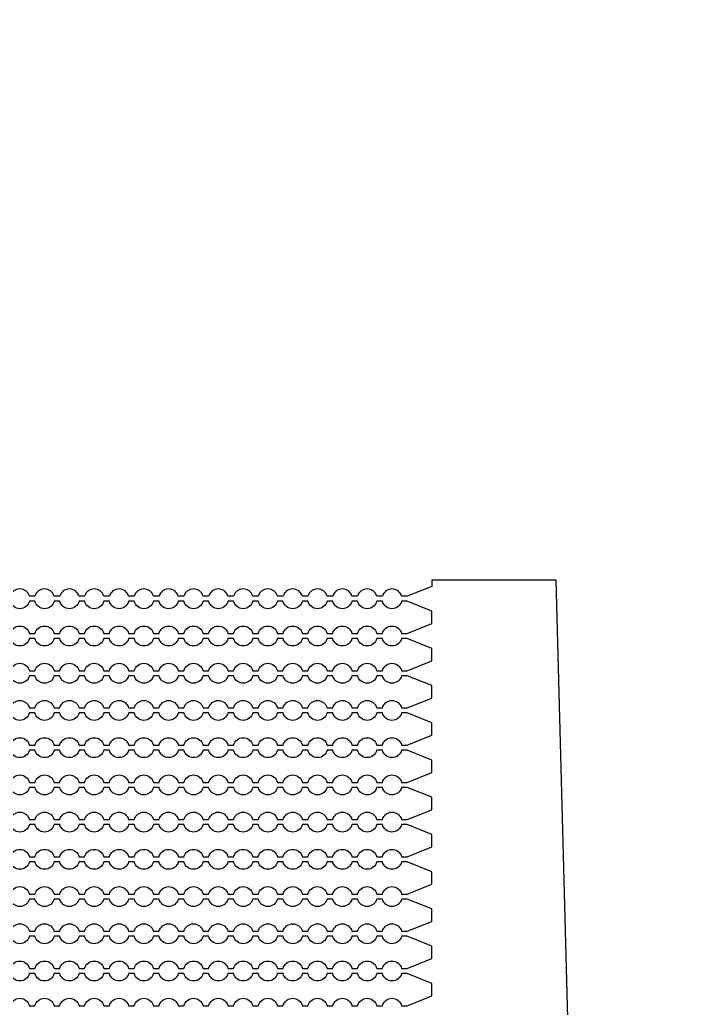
# Model space of a CAD drawing. Extents: x 4056 to 105656, y 4120 to 105720.
# Drawn here: x 69677 to 71062, y 59009 to 61001 of the extents above; entities that cross this region are included whole.
import ezdxf

# ---------------------------------------------------------------- set-up
doc = ezdxf.new("R2010")
doc.units = 13
doc.header["$MEASUREMENT"] = 0
doc.layers.add('Main Layer', color=7, linetype='Continuous', lineweight=0)

msp = doc.modelspace()

# ---------------------------------------------------------------- linework, layer by layer
for p, q in [((70507.7, 59858.9), (70457.7, 59838.9)), ((70757.7, 59871.4), (70507.7, 59871.4)), ((70507.7, 59871.4), (70507.7, 59858.9)), ((70957.7, 52421.4), (70757.7, 59871.4)), ((69707.7, 59838.9), (69696.5, 59838.9)), ((69757.7, 59838.9), (69746.5, 59838.9)), ((69807.7, 59838.9), (69796.5, 59838.9)), ((69857.7, 59838.9), (69846.5, 59838.9)), ((69907.7, 59838.9), (69896.5, 59838.9)), ((69957.7, 59838.9), (69946.5, 59838.9)), ((70007.7, 59838.9), (69996.5, 59838.9)), ((70057.7, 59838.9), (70046.5, 59838.9)), ((70107.7, 59838.9), (70096.5, 59838.9)), ((70157.7, 59838.9), (70146.5, 59838.9)), ((70207.7, 59838.9), (70196.5, 59838.9)), ((70257.7, 59838.9), (70246.5, 59838.9)), ((70307.7, 59838.9), (70296.5, 59838.9)), ((70357.7, 59838.9), (70346.5, 59838.9)), ((70407.7, 59838.9), (70396.5, 59838.9)), ((70457.7, 59838.9), (70446.5, 59838.9))]:
    msp.add_line(p, q)
for points in [[(69657.7, 59763.9, -0.774597), (69696.5, 59763.9), (69707.7, 59763.9, -0.774597), (69746.5, 59763.9), (69757.7, 59763.9, -0.774597), (69796.5, 59763.9), (69807.7, 59763.9, -0.774597), (69846.5, 59763.9), (69857.7, 59763.9, -0.774597), (69896.5, 59763.9), (69907.7, 59763.9, -0.774597), (69946.5, 59763.9), (69957.7, 59763.9, -0.774597), (69996.5, 59763.9), (70007.7, 59763.9, -0.774597), (70046.5, 59763.9), (70057.7, 59763.9, -0.774597), (70096.5, 59763.9), (70107.7, 59763.9, -0.774597), (70146.5, 59763.9), (70157.7, 59763.9, -0.774597), (70196.5, 59763.9), (70207.7, 59763.9, -0.774597), (70246.5, 59763.9), (70257.7, 59763.9, -0.774597), (70296.5, 59763.9), (70307.7, 59763.9, -0.774597), (70346.5, 59763.9), (70357.7, 59763.9, -0.774597), (70396.5, 59763.9), (70407.7, 59763.9, -0.774597), (70446.5, 59763.9), (70457.7, 59763.9), (70507.7, 59783.9), (70507.7, 59808.9), (70457.7, 59828.9), (70446.5, 59828.9, -0.774597), (70407.7, 59828.9), (70396.5, 59828.9, -0.774597), (70357.7, 59828.9), (70346.5, 59828.9, -0.774597), (70307.7, 59828.9), (70296.5, 59828.9, -0.774597), (70257.7, 59828.9), (70246.5, 59828.9, -0.774597), (70207.7, 59828.9), (70196.5, 59828.9, -0.774597), (70157.7, 59828.9), (70146.5, 59828.9, -0.774597), (70107.7, 59828.9), (70096.5, 59828.9, -0.774597), (70057.7, 59828.9), (70046.5, 59828.9, -0.774597), (70007.7, 59828.9), (69996.5, 59828.9, -0.774597), (69957.7, 59828.9), (69946.5, 59828.9, -0.774597), (69907.7, 59828.9), (69896.5, 59828.9, -0.774597), (69857.7, 59828.9), (69846.5, 59828.9, -0.774597), (69807.7, 59828.9), (69796.5, 59828.9, -0.774597), (69757.7, 59828.9), (69746.5, 59828.9, -0.774597), (69707.7, 59828.9), (69696.5, 59828.9, -0.774597), (69657.7, 59828.9)], [(69657.7, 59688.9, -0.774597), (69696.5, 59688.9), (69707.7, 59688.9, -0.774597), (69746.5, 59688.9), (69757.7, 59688.9, -0.774597), (69796.5, 59688.9), (69807.7, 59688.9, -0.774597), (69846.5, 59688.9), (69857.7, 59688.9, -0.774597), (69896.5, 59688.9), (69907.7, 59688.9, -0.774597), (69946.5, 59688.9), (69957.7, 59688.9, -0.774597), (69996.5, 59688.9), (70007.7, 59688.9, -0.774597), (70046.5, 59688.9), (70057.7, 59688.9, -0.774597), (70096.5, 59688.9), (70107.7, 59688.9, -0.774597), (70146.5, 59688.9), (70157.7, 59688.9, -0.774597), (70196.5, 59688.9), (70207.7, 59688.9, -0.774597), (70246.5, 59688.9), (70257.7, 59688.9, -0.774597), (70296.5, 59688.9), (70307.7, 59688.9, -0.774597), (70346.5, 59688.9), (70357.7, 59688.9, -0.774597), (70396.5, 59688.9), (70407.7, 59688.9, -0.774597), (70446.5, 59688.9), (70457.7, 59688.9), (70507.7, 59708.9), (70507.7, 59733.9), (70457.7, 59753.9), (70446.5, 59753.9, -0.774597), (70407.7, 59753.9), (70396.5, 59753.9, -0.774597), (70357.7, 59753.9), (70346.5, 59753.9, -0.774597), (70307.7, 59753.9), (70296.5, 59753.9, -0.774597), (70257.7, 59753.9), (70246.5, 59753.9, -0.774597), (70207.7, 59753.9), (70196.5, 59753.9, -0.774597), (70157.7, 59753.9), (70146.5, 59753.9, -0.774597), (70107.7, 59753.9), (70096.5, 59753.9, -0.774597), (70057.7, 59753.9), (70046.5, 59753.9, -0.774597), (70007.7, 59753.9), (69996.5, 59753.9, -0.774597), (69957.7, 59753.9), (69946.5, 59753.9, -0.774597), (69907.7, 59753.9), (69896.5, 59753.9, -0.774597), (69857.7, 59753.9), (69846.5, 59753.9, -0.774597), (69807.7, 59753.9), (69796.5, 59753.9, -0.774597), (69757.7, 59753.9), (69746.5, 59753.9, -0.774597), (69707.7, 59753.9), (69696.5, 59753.9, -0.774597), (69657.7, 59753.9)], [(69657.7, 59613.9, -0.774597), (69696.5, 59613.9), (69707.7, 59613.9, -0.774597), (69746.5, 59613.9), (69757.7, 59613.9, -0.774597), (69796.5, 59613.9), (69807.7, 59613.9, -0.774597), (69846.5, 59613.9), (69857.7, 59613.9, -0.774597), (69896.5, 59613.9), (69907.7, 59613.9, -0.774597), (69946.5, 59613.9), (69957.7, 59613.9, -0.774597), (69996.5, 59613.9), (70007.7, 59613.9, -0.774597), (70046.5, 59613.9), (70057.7, 59613.9, -0.774597), (70096.5, 59613.9), (70107.7, 59613.9, -0.774597), (70146.5, 59613.9), (70157.7, 59613.9, -0.774597), (70196.5, 59613.9), (70207.7, 59613.9, -0.774597), (70246.5, 59613.9), (70257.7, 59613.9, -0.774597), (70296.5, 59613.9), (70307.7, 59613.9, -0.774597), (70346.5, 59613.9), (70357.7, 59613.9, -0.774597), (70396.5, 59613.9), (70407.7, 59613.9, -0.774597), (70446.5, 59613.9), (70457.7, 59613.9), (70507.7, 59633.9), (70507.7, 59658.9), (70457.7, 59678.9), (70446.5, 59678.9, -0.774597), (70407.7, 59678.9), (70396.5, 59678.9, -0.774597), (70357.7, 59678.9), (70346.5, 59678.9, -0.774597), (70307.7, 59678.9), (70296.5, 59678.9, -0.774597), (70257.7, 59678.9), (70246.5, 59678.9, -0.774597), (70207.7, 59678.9), (70196.5, 59678.9, -0.774597), (70157.7, 59678.9), (70146.5, 59678.9, -0.774597), (70107.7, 59678.9), (70096.5, 59678.9, -0.774597), (70057.7, 59678.9), (70046.5, 59678.9, -0.774597), (70007.7, 59678.9), (69996.5, 59678.9, -0.774597), (69957.7, 59678.9), (69946.5, 59678.9, -0.774597), (69907.7, 59678.9), (69896.5, 59678.9, -0.774597), (69857.7, 59678.9), (69846.5, 59678.9, -0.774597), (69807.7, 59678.9), (69796.5, 59678.9, -0.774597), (69757.7, 59678.9), (69746.5, 59678.9, -0.774597), (69707.7, 59678.9), (69696.5, 59678.9, -0.774597), (69657.7, 59678.9)], [(69657.7, 59538.9, -0.774597), (69696.5, 59538.9), (69707.7, 59538.9, -0.774597), (69746.5, 59538.9), (69757.7, 59538.9, -0.774597), (69796.5, 59538.9), (69807.7, 59538.9, -0.774597), (69846.5, 59538.9), (69857.7, 59538.9, -0.774597), (69896.5, 59538.9), (69907.7, 59538.9, -0.774597), (69946.5, 59538.9), (69957.7, 59538.9, -0.774597), (69996.5, 59538.9), (70007.7, 59538.9, -0.774597), (70046.5, 59538.9), (70057.7, 59538.9, -0.774597), (70096.5, 59538.9), (70107.7, 59538.9, -0.774597), (70146.5, 59538.9), (70157.7, 59538.9, -0.774597), (70196.5, 59538.9), (70207.7, 59538.9, -0.774597), (70246.5, 59538.9), (70257.7, 59538.9, -0.774597), (70296.5, 59538.9), (70307.7, 59538.9, -0.774597), (70346.5, 59538.9), (70357.7, 59538.9, -0.774597), (70396.5, 59538.9), (70407.7, 59538.9, -0.774597), (70446.5, 59538.9), (70457.7, 59538.9), (70507.7, 59558.9), (70507.7, 59583.9), (70457.7, 59603.9), (70446.5, 59603.9, -0.774597), (70407.7, 59603.9), (70396.5, 59603.9, -0.774597), (70357.7, 59603.9), (70346.5, 59603.9, -0.774597), (70307.7, 59603.9), (70296.5, 59603.9, -0.774597), (70257.7, 59603.9), (70246.5, 59603.9, -0.774597), (70207.7, 59603.9), (70196.5, 59603.9, -0.774597), (70157.7, 59603.9), (70146.5, 59603.9, -0.774597), (70107.7, 59603.9), (70096.5, 59603.9, -0.774597), (70057.7, 59603.9), (70046.5, 59603.9, -0.774597), (70007.7, 59603.9), (69996.5, 59603.9, -0.774597), (69957.7, 59603.9), (69946.5, 59603.9, -0.774597), (69907.7, 59603.9), (69896.5, 59603.9, -0.774597), (69857.7, 59603.9), (69846.5, 59603.9, -0.774597), (69807.7, 59603.9), (69796.5, 59603.9, -0.774597), (69757.7, 59603.9), (69746.5, 59603.9, -0.774597), (69707.7, 59603.9), (69696.5, 59603.9, -0.774597), (69657.7, 59603.9)], [(69657.7, 59463.9, -0.774597), (69696.5, 59463.9), (69707.7, 59463.9, -0.774597), (69746.5, 59463.9), (69757.7, 59463.9, -0.774597), (69796.5, 59463.9), (69807.7, 59463.9, -0.774597), (69846.5, 59463.9), (69857.7, 59463.9, -0.774597), (69896.5, 59463.9), (69907.7, 59463.9, -0.774597), (69946.5, 59463.9), (69957.7, 59463.9, -0.774597), (69996.5, 59463.9), (70007.7, 59463.9, -0.774597), (70046.5, 59463.9), (70057.7, 59463.9, -0.774597), (70096.5, 59463.9), (70107.7, 59463.9, -0.774597), (70146.5, 59463.9), (70157.7, 59463.9, -0.774597), (70196.5, 59463.9), (70207.7, 59463.9, -0.774597), (70246.5, 59463.9), (70257.7, 59463.9, -0.774597), (70296.5, 59463.9), (70307.7, 59463.9, -0.774597), (70346.5, 59463.9), (70357.7, 59463.9, -0.774597), (70396.5, 59463.9), (70407.7, 59463.9, -0.774597), (70446.5, 59463.9), (70457.7, 59463.9), (70507.7, 59483.9), (70507.7, 59508.9), (70457.7, 59528.9), (70446.5, 59528.9, -0.774597), (70407.7, 59528.9), (70396.5, 59528.9, -0.774597), (70357.7, 59528.9), (70346.5, 59528.9, -0.774597), (70307.7, 59528.9), (70296.5, 59528.9, -0.774597), (70257.7, 59528.9), (70246.5, 59528.9, -0.774597), (70207.7, 59528.9), (70196.5, 59528.9, -0.774597), (70157.7, 59528.9), (70146.5, 59528.9, -0.774597), (70107.7, 59528.9), (70096.5, 59528.9, -0.774597), (70057.7, 59528.9), (70046.5, 59528.9, -0.774597), (70007.7, 59528.9), (69996.5, 59528.9, -0.774597), (69957.7, 59528.9), (69946.5, 59528.9, -0.774597), (69907.7, 59528.9), (69896.5, 59528.9, -0.774597), (69857.7, 59528.9), (69846.5, 59528.9, -0.774597), (69807.7, 59528.9), (69796.5, 59528.9, -0.774597), (69757.7, 59528.9), (69746.5, 59528.9, -0.774597), (69707.7, 59528.9), (69696.5, 59528.9, -0.774597), (69657.7, 59528.9)], [(69657.7, 59388.9, -0.774597), (69696.5, 59388.9), (69707.7, 59388.9, -0.774597), (69746.5, 59388.9), (69757.7, 59388.9, -0.774597), (69796.5, 59388.9), (69807.7, 59388.9, -0.774597), (69846.5, 59388.9), (69857.7, 59388.9, -0.774597), (69896.5, 59388.9), (69907.7, 59388.9, -0.774597), (69946.5, 59388.9), (69957.7, 59388.9, -0.774597), (69996.5, 59388.9), (70007.7, 59388.9, -0.774597), (70046.5, 59388.9), (70057.7, 59388.9, -0.774597), (70096.5, 59388.9), (70107.7, 59388.9, -0.774597), (70146.5, 59388.9), (70157.7, 59388.9, -0.774597), (70196.5, 59388.9), (70207.7, 59388.9, -0.774597), (70246.5, 59388.9), (70257.7, 59388.9, -0.774597), (70296.5, 59388.9), (70307.7, 59388.9, -0.774597), (70346.5, 59388.9), (70357.7, 59388.9, -0.774597), (70396.5, 59388.9), (70407.7, 59388.9, -0.774597), (70446.5, 59388.9), (70457.7, 59388.9), (70507.7, 59408.9), (70507.7, 59433.9), (70457.7, 59453.9), (70446.5, 59453.9, -0.774597), (70407.7, 59453.9), (70396.5, 59453.9, -0.774597), (70357.7, 59453.9), (70346.5, 59453.9, -0.774597), (70307.7, 59453.9), (70296.5, 59453.9, -0.774597), (70257.7, 59453.9), (70246.5, 59453.9, -0.774597), (70207.7, 59453.9), (70196.5, 59453.9, -0.774597), (70157.7, 59453.9), (70146.5, 59453.9, -0.774597), (70107.7, 59453.9), (70096.5, 59453.9, -0.774597), (70057.7, 59453.9), (70046.5, 59453.9, -0.774597), (70007.7, 59453.9), (69996.5, 59453.9, -0.774597), (69957.7, 59453.9), (69946.5, 59453.9, -0.774597), (69907.7, 59453.9), (69896.5, 59453.9, -0.774597), (69857.7, 59453.9), (69846.5, 59453.9, -0.774597), (69807.7, 59453.9), (69796.5, 59453.9, -0.774597), (69757.7, 59453.9), (69746.5, 59453.9, -0.774597), (69707.7, 59453.9), (69696.5, 59453.9, -0.774597), (69657.7, 59453.9)], [(69657.7, 59313.9, -0.774597), (69696.5, 59313.9), (69707.7, 59313.9, -0.774597), (69746.5, 59313.9), (69757.7, 59313.9, -0.774597), (69796.5, 59313.9), (69807.7, 59313.9, -0.774597), (69846.5, 59313.9), (69857.7, 59313.9, -0.774597), (69896.5, 59313.9), (69907.7, 59313.9, -0.774597), (69946.5, 59313.9), (69957.7, 59313.9, -0.774597), (69996.5, 59313.9), (70007.7, 59313.9, -0.774597), (70046.5, 59313.9), (70057.7, 59313.9, -0.774597), (70096.5, 59313.9), (70107.7, 59313.9, -0.774597), (70146.5, 59313.9), (70157.7, 59313.9, -0.774597), (70196.5, 59313.9), (70207.7, 59313.9, -0.774597), (70246.5, 59313.9), (70257.7, 59313.9, -0.774597), (70296.5, 59313.9), (70307.7, 59313.9, -0.774597), (70346.5, 59313.9), (70357.7, 59313.9, -0.774597), (70396.5, 59313.9), (70407.7, 59313.9, -0.774597), (70446.5, 59313.9), (70457.7, 59313.9), (70507.7, 59333.9), (70507.7, 59358.9), (70457.7, 59378.9), (70446.5, 59378.9, -0.774597), (70407.7, 59378.9), (70396.5, 59378.9, -0.774597), (70357.7, 59378.9), (70346.5, 59378.9, -0.774597), (70307.7, 59378.9), (70296.5, 59378.9, -0.774597), (70257.7, 59378.9), (70246.5, 59378.9, -0.774597), (70207.7, 59378.9), (70196.5, 59378.9, -0.774597), (70157.7, 59378.9), (70146.5, 59378.9, -0.774597), (70107.7, 59378.9), (70096.5, 59378.9, -0.774597), (70057.7, 59378.9), (70046.5, 59378.9, -0.774597), (70007.7, 59378.9), (69996.5, 59378.9, -0.774597), (69957.7, 59378.9), (69946.5, 59378.9, -0.774597), (69907.7, 59378.9), (69896.5, 59378.9, -0.774597), (69857.7, 59378.9), (69846.5, 59378.9, -0.774597), (69807.7, 59378.9), (69796.5, 59378.9, -0.774597), (69757.7, 59378.9), (69746.5, 59378.9, -0.774597), (69707.7, 59378.9), (69696.5, 59378.9, -0.774597), (69657.7, 59378.9)], [(69657.7, 59238.9, -0.774597), (69696.5, 59238.9), (69707.7, 59238.9, -0.774597), (69746.5, 59238.9), (69757.7, 59238.9, -0.774597), (69796.5, 59238.9), (69807.7, 59238.9, -0.774597), (69846.5, 59238.9), (69857.7, 59238.9, -0.774597), (69896.5, 59238.9), (69907.7, 59238.9, -0.774597), (69946.5, 59238.9), (69957.7, 59238.9, -0.774597), (69996.5, 59238.9), (70007.7, 59238.9, -0.774597), (70046.5, 59238.9), (70057.7, 59238.9, -0.774597), (70096.5, 59238.9), (70107.7, 59238.9, -0.774597), (70146.5, 59238.9), (70157.7, 59238.9, -0.774597), (70196.5, 59238.9), (70207.7, 59238.9, -0.774597), (70246.5, 59238.9), (70257.7, 59238.9, -0.774597), (70296.5, 59238.9), (70307.7, 59238.9, -0.774597), (70346.5, 59238.9), (70357.7, 59238.9, -0.774597), (70396.5, 59238.9), (70407.7, 59238.9, -0.774597), (70446.5, 59238.9), (70457.7, 59238.9), (70507.7, 59258.9), (70507.7, 59283.9), (70457.7, 59303.9), (70446.5, 59303.9, -0.774597), (70407.7, 59303.9), (70396.5, 59303.9, -0.774597), (70357.7, 59303.9), (70346.5, 59303.9, -0.774597), (70307.7, 59303.9), (70296.5, 59303.9, -0.774597), (70257.7, 59303.9), (70246.5, 59303.9, -0.774597), (70207.7, 59303.9), (70196.5, 59303.9, -0.774597), (70157.7, 59303.9), (70146.5, 59303.9, -0.774597), (70107.7, 59303.9), (70096.5, 59303.9, -0.774597), (70057.7, 59303.9), (70046.5, 59303.9, -0.774597), (70007.7, 59303.9), (69996.5, 59303.9, -0.774597), (69957.7, 59303.9), (69946.5, 59303.9, -0.774597), (69907.7, 59303.9), (69896.5, 59303.9, -0.774597), (69857.7, 59303.9), (69846.5, 59303.9, -0.774597), (69807.7, 59303.9), (69796.5, 59303.9, -0.774597), (69757.7, 59303.9), (69746.5, 59303.9, -0.774597), (69707.7, 59303.9), (69696.5, 59303.9, -0.774597), (69657.7, 59303.9)], [(69657.7, 59163.9, -0.774597), (69696.5, 59163.9), (69707.7, 59163.9, -0.774597), (69746.5, 59163.9), (69757.7, 59163.9, -0.774597), (69796.5, 59163.9), (69807.7, 59163.9, -0.774597), (69846.5, 59163.9), (69857.7, 59163.9, -0.774597), (69896.5, 59163.9), (69907.7, 59163.9, -0.774597), (69946.5, 59163.9), (69957.7, 59163.9, -0.774597), (69996.5, 59163.9), (70007.7, 59163.9, -0.774597), (70046.5, 59163.9), (70057.7, 59163.9, -0.774597), (70096.5, 59163.9), (70107.7, 59163.9, -0.774597), (70146.5, 59163.9), (70157.7, 59163.9, -0.774597), (70196.5, 59163.9), (70207.7, 59163.9, -0.774597), (70246.5, 59163.9), (70257.7, 59163.9, -0.774597), (70296.5, 59163.9), (70307.7, 59163.9, -0.774597), (70346.5, 59163.9), (70357.7, 59163.9, -0.774597), (70396.5, 59163.9), (70407.7, 59163.9, -0.774597), (70446.5, 59163.9), (70457.7, 59163.9), (70507.7, 59183.9), (70507.7, 59208.9), (70457.7, 59228.9), (70446.5, 59228.9, -0.774597), (70407.7, 59228.9), (70396.5, 59228.9, -0.774597), (70357.7, 59228.9), (70346.5, 59228.9, -0.774597), (70307.7, 59228.9), (70296.5, 59228.9, -0.774597), (70257.7, 59228.9), (70246.5, 59228.9, -0.774597), (70207.7, 59228.9), (70196.5, 59228.9, -0.774597), (70157.7, 59228.9), (70146.5, 59228.9, -0.774597), (70107.7, 59228.9), (70096.5, 59228.9, -0.774597), (70057.7, 59228.9), (70046.5, 59228.9, -0.774597), (70007.7, 59228.9), (69996.5, 59228.9, -0.774597), (69957.7, 59228.9), (69946.5, 59228.9, -0.774597), (69907.7, 59228.9), (69896.5, 59228.9, -0.774597), (69857.7, 59228.9), (69846.5, 59228.9, -0.774597), (69807.7, 59228.9), (69796.5, 59228.9, -0.774597), (69757.7, 59228.9), (69746.5, 59228.9, -0.774597), (69707.7, 59228.9), (69696.5, 59228.9, -0.774597), (69657.7, 59228.9)], [(69657.7, 59088.9, -0.774597), (69696.5, 59088.9), (69707.7, 59088.9, -0.774597), (69746.5, 59088.9), (69757.7, 59088.9, -0.774597), (69796.5, 59088.9), (69807.7, 59088.9, -0.774597), (69846.5, 59088.9), (69857.7, 59088.9, -0.774597), (69896.5, 59088.9), (69907.7, 59088.9, -0.774597), (69946.5, 59088.9), (69957.7, 59088.9, -0.774597), (69996.5, 59088.9), (70007.7, 59088.9, -0.774597), (70046.5, 59088.9), (70057.7, 59088.9, -0.774597), (70096.5, 59088.9), (70107.7, 59088.9, -0.774597), (70146.5, 59088.9), (70157.7, 59088.9, -0.774597), (70196.5, 59088.9), (70207.7, 59088.9, -0.774597), (70246.5, 59088.9), (70257.7, 59088.9, -0.774597), (70296.5, 59088.9), (70307.7, 59088.9, -0.774597), (70346.5, 59088.9), (70357.7, 59088.9, -0.774597), (70396.5, 59088.9), (70407.7, 59088.9, -0.774597), (70446.5, 59088.9), (70457.7, 59088.9), (70507.7, 59108.9), (70507.7, 59133.9), (70457.7, 59153.9), (70446.5, 59153.9, -0.774597), (70407.7, 59153.9), (70396.5, 59153.9, -0.774597), (70357.7, 59153.9), (70346.5, 59153.9, -0.774597), (70307.7, 59153.9), (70296.5, 59153.9, -0.774597), (70257.7, 59153.9), (70246.5, 59153.9, -0.774597), (70207.7, 59153.9), (70196.5, 59153.9, -0.774597), (70157.7, 59153.9), (70146.5, 59153.9, -0.774597), (70107.7, 59153.9), (70096.5, 59153.9, -0.774597), (70057.7, 59153.9), (70046.5, 59153.9, -0.774597), (70007.7, 59153.9), (69996.5, 59153.9, -0.774597), (69957.7, 59153.9), (69946.5, 59153.9, -0.774597), (69907.7, 59153.9), (69896.5, 59153.9, -0.774597), (69857.7, 59153.9), (69846.5, 59153.9, -0.774597), (69807.7, 59153.9), (69796.5, 59153.9, -0.774597), (69757.7, 59153.9), (69746.5, 59153.9, -0.774597), (69707.7, 59153.9), (69696.5, 59153.9, -0.774597), (69657.7, 59153.9)], [(69657.7, 59013.9, -0.774597), (69696.5, 59013.9), (69707.7, 59013.9, -0.774597), (69746.5, 59013.9), (69757.7, 59013.9, -0.774597), (69796.5, 59013.9), (69807.7, 59013.9, -0.774597), (69846.5, 59013.9), (69857.7, 59013.9, -0.774597), (69896.5, 59013.9), (69907.7, 59013.9, -0.774597), (69946.5, 59013.9), (69957.7, 59013.9, -0.774597), (69996.5, 59013.9), (70007.7, 59013.9, -0.774597), (70046.5, 59013.9), (70057.7, 59013.9, -0.774597), (70096.5, 59013.9), (70107.7, 59013.9, -0.774597), (70146.5, 59013.9), (70157.7, 59013.9, -0.774597), (70196.5, 59013.9), (70207.7, 59013.9, -0.774597), (70246.5, 59013.9), (70257.7, 59013.9, -0.774597), (70296.5, 59013.9), (70307.7, 59013.9, -0.774597), (70346.5, 59013.9), (70357.7, 59013.9, -0.774597), (70396.5, 59013.9), (70407.7, 59013.9, -0.774597), (70446.5, 59013.9), (70457.7, 59013.9), (70507.7, 59033.9), (70507.7, 59058.9), (70457.7, 59078.9), (70446.5, 59078.9, -0.774597), (70407.7, 59078.9), (70396.5, 59078.9, -0.774597), (70357.7, 59078.9), (70346.5, 59078.9, -0.774597), (70307.7, 59078.9), (70296.5, 59078.9, -0.774597), (70257.7, 59078.9), (70246.5, 59078.9, -0.774597), (70207.7, 59078.9), (70196.5, 59078.9, -0.774597), (70157.7, 59078.9), (70146.5, 59078.9, -0.774597), (70107.7, 59078.9), (70096.5, 59078.9, -0.774597), (70057.7, 59078.9), (70046.5, 59078.9, -0.774597), (70007.7, 59078.9), (69996.5, 59078.9, -0.774597), (69957.7, 59078.9), (69946.5, 59078.9, -0.774597), (69907.7, 59078.9), (69896.5, 59078.9, -0.774597), (69857.7, 59078.9), (69846.5, 59078.9, -0.774597), (69807.7, 59078.9), (69796.5, 59078.9, -0.774597), (69757.7, 59078.9), (69746.5, 59078.9, -0.774597), (69707.7, 59078.9), (69696.5, 59078.9, -0.774597), (69657.7, 59078.9)]]:
    msp.add_lwpolyline(points, format="xyb")
for centre in [(69677.1, 59833.9), (69727.1, 59833.9), (69777.1, 59833.9), (69827.1, 59833.9), (69877.1, 59833.9), (69927.1, 59833.9), (69977.1, 59833.9), (70027.1, 59833.9), (70077.1, 59833.9), (70127.1, 59833.9), (70177.1, 59833.9), (70227.1, 59833.9), (70277.1, 59833.9), (70327.1, 59833.9), (70377.1, 59833.9), (70427.1, 59833.9)]:
    msp.add_arc(centre, 20, 14.4775, 165.5225)
at = {"layer": 'Main Layer'}
msp.add_circle((54856, 54920.5), 50800, dxfattribs=at)

doc.saveas('drawing.dxf')
